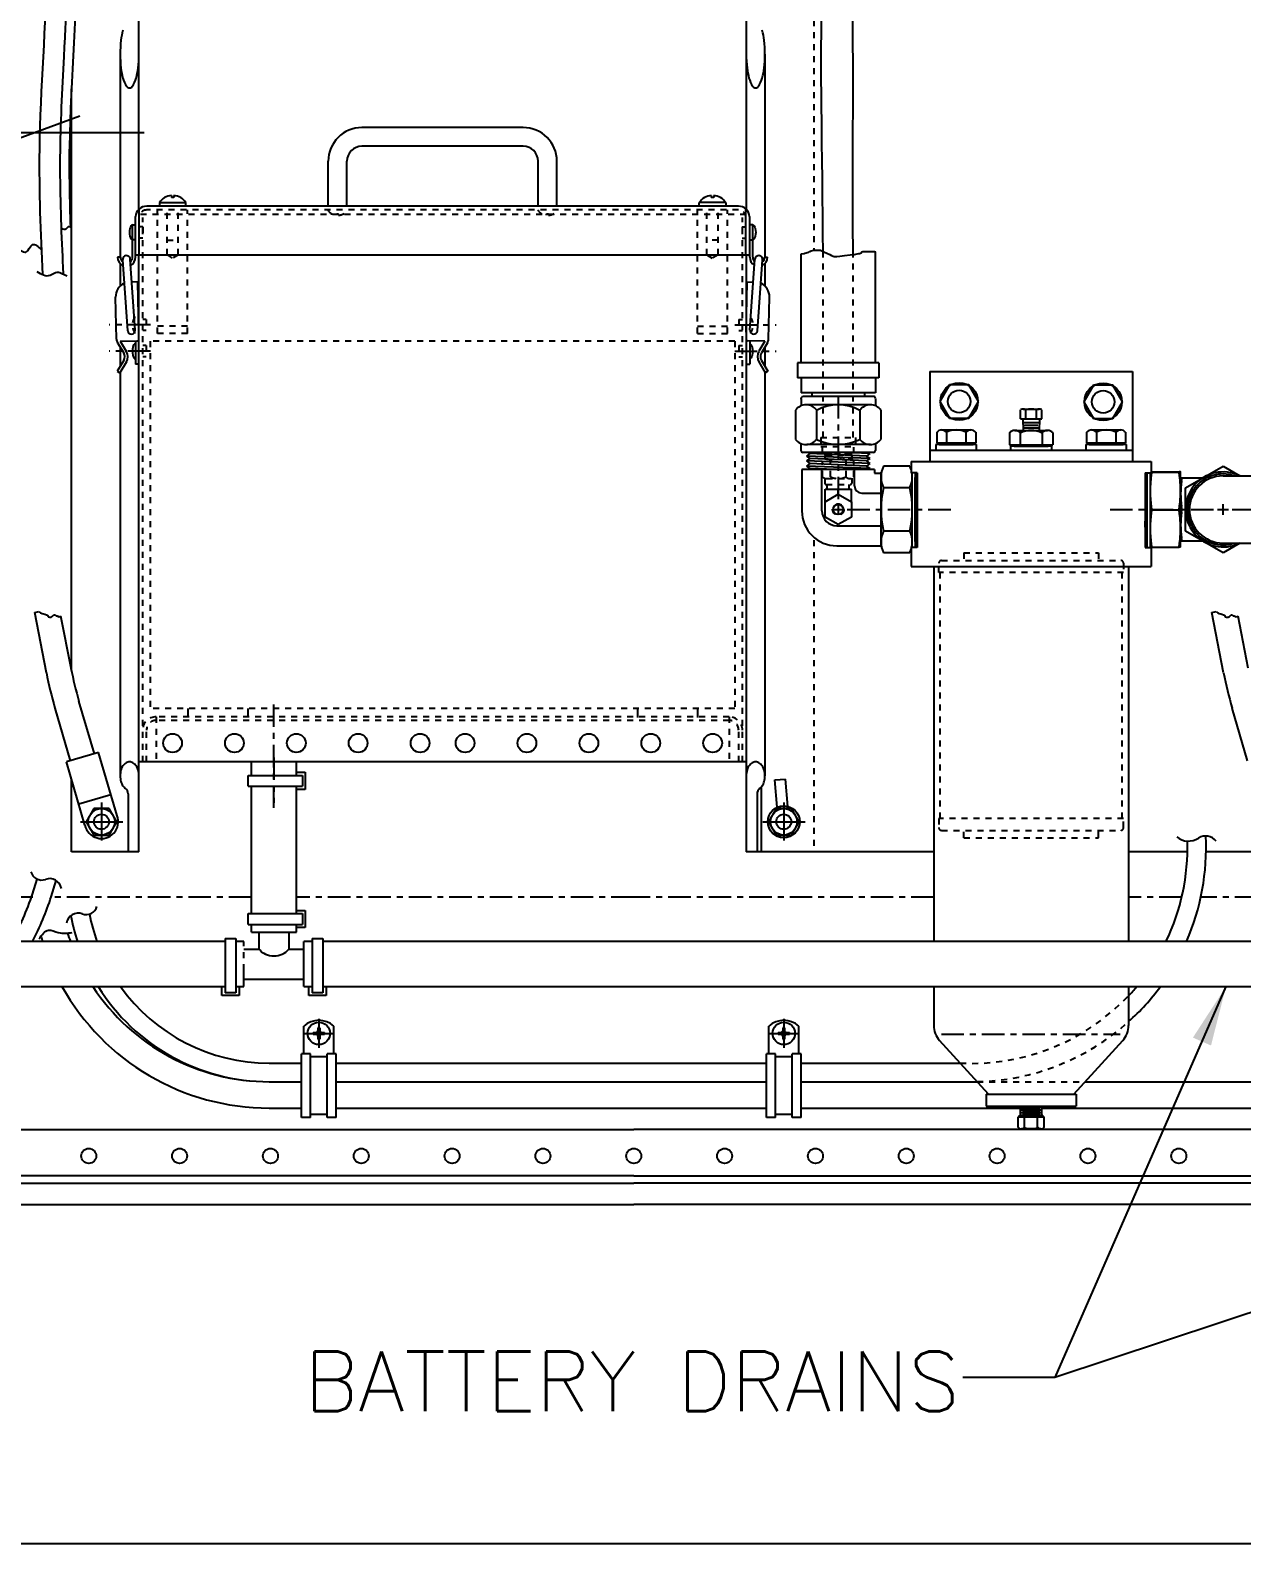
# Model space of a CAD drawing. Extents: x 0 to 113, y -4 to 37.
# Drawn here: x 72.87 to 93.07, y -4.44 to 20.8 of the extents above; entities that cross this region are included whole.
import ezdxf

# ---------------------------------------------------------------- set-up
doc = ezdxf.new("R2010")
doc.units = 0
doc.header["$LTSCALE"] = 0.3
doc.header["$MEASUREMENT"] = 0
doc.linetypes.add('CENTER', pattern=[2, 1.25, -0.25, 0.25, -0.25])
doc.linetypes.add('HIDDEN', pattern=[0.375, 0.25, -0.125])
doc.layers.get('0').update_dxf_attribs({"linetype": 'CONTINUOUS'})
for name, color, linetype in [('1', 1, 'CONTINUOUS'), ('2', 6, 'CONTINUOUS'), ('HW', 6, 'CONTINUOUS'), ('LINES', 2, 'CONTINUOUS'), ('NOTES', 2, 'CONTINUOUS')]:
    doc.layers.add(name, color=color, linetype=linetype)
doc.styles.add('ROMANS', font='ROMANS.shx')
doc.dimstyles.new('FRACTION', dxfattribs={"dimtxt": 0.125, "dimasz": 0.15, "dimexe": 0.12, "dimexo": 0.12, "dimgap": 0.05, "dimtad": 0, "dimtih": 1, "dimtoh": 1, "dimdec": 4, "dimzin": 4, "dimdsep": 46, "dimlunit": 5, "dimtxsty": 'ROMANS', "dimcen": 0.09, "dimclrd": 6, "dimclre": 6, "dimclrt": 256, "dimadec": 0, "dimazin": 0, "dimtfac": 0.72, "dimtdec": 4, "dimtofl": 0, "dimtmove": 0, "dimatfit": 3, "dimfxl": 1, "dimfrac": 2, "dimtolj": 1, "dimtzin": 4, "dimarcsym": 0})

msp = doc.modelspace()

# ---------------------------------------------------------------- linework, layer by layer
at = {"color": 41}
for p, q in [((87.021, 15.254), (87.021, 15.004)), ((87.021, 15.004), (85.661, 15.004)), ((85.722, 14.66), (85.722, 14.538)), ((86.926, 14.694), (85.756, 14.694)), ((86.96, 14.66), (86.96, 14.538)), ((85.628, 14.463), (85.628, 13.979)), ((86.87, 14.554), (85.798, 14.554)), ((85.98, 14.463), (85.98, 13.979)), ((86.7, 14.463), (86.7, 13.979)), ((87.054, 14.463), (87.054, 13.979)), ((85.72, 13.908), (85.72, 13.795)), ((86.882, 13.892), (85.816, 13.892)), ((86.962, 13.908), (86.962, 13.795)), ((86.927, 13.759), (85.754, 13.759)), ((74.058, 7.923), (74.058, 7.288)), ((85.433, 7.923), (85.433, 7.288)), ((73.709, 7.602), (74.415, 7.602)), ((73.931, 7.822), (73.803, 7.602)), ((73.803, 7.602), (73.931, 7.381)), ((74.185, 7.822), (73.931, 7.822)), ((74.313, 7.602), (74.185, 7.822)), ((74.185, 7.381), (74.313, 7.602)), ((85.084, 7.602), (85.79, 7.602)), ((85.306, 7.822), (85.178, 7.602)), ((85.178, 7.602), (85.306, 7.381)), ((85.56, 7.822), (85.306, 7.822)), ((85.688, 7.602), (85.56, 7.822)), ((85.56, 7.381), (85.688, 7.602)), ((73.931, 7.381), (74.185, 7.381)), ((85.306, 7.381), (85.56, 7.381)), ((77.683, 4.317), (77.683, 3.833)), ((85.433, 4.317), (85.433, 3.833)), ((77.433, 3.733), (77.433, 4.195)), ((77.445, 4.073), (77.92, 4.073)), ((77.589, 4.088), (77.638, 4.088)), ((77.589, 4.058), (77.638, 4.058)), ((77.668, 4.166), (77.668, 4.118)), ((77.698, 4.166), (77.698, 4.118)), ((77.728, 4.088), (77.777, 4.088)), ((77.728, 4.058), (77.777, 4.058)), ((77.933, 3.733), (77.933, 4.195)), ((85.183, 3.733), (85.183, 4.195)), ((85.195, 4.073), (85.67, 4.073)), ((85.339, 4.088), (85.388, 4.088)), ((85.339, 4.058), (85.388, 4.058)), ((85.418, 4.166), (85.418, 4.118)), ((85.448, 4.166), (85.448, 4.118)), ((85.478, 4.088), (85.527, 4.088)), ((85.478, 4.058), (85.527, 4.058)), ((85.683, 3.733), (85.683, 4.195)), ((77.668, 4.028), (77.668, 3.979)), ((77.698, 4.028), (77.698, 3.979)), ((85.418, 4.028), (85.418, 3.979)), ((85.448, 4.028), (85.448, 3.979)), ((77.543, 3.733), (77.393, 3.733)), ((77.393, 2.673), (77.393, 3.733)), ((77.543, 2.673), (77.543, 3.733)), ((77.823, 3.683), (77.543, 3.683)), ((77.823, 2.673), (77.823, 3.733)), ((77.973, 3.733), (77.823, 3.733)), ((77.973, 2.673), (77.973, 3.733)), ((85.143, 2.673), (85.143, 3.733)), ((85.293, 3.733), (85.143, 3.733)), ((85.293, 2.673), (85.293, 3.733)), ((85.573, 3.683), (85.293, 3.683)), ((85.723, 3.733), (85.573, 3.733)), ((85.573, 2.673), (85.573, 3.733)), ((85.723, 2.673), (85.723, 3.733)), ((77.543, 2.673), (77.393, 2.673)), ((77.823, 2.723), (77.543, 2.723)), ((77.973, 2.673), (77.823, 2.673)), ((85.293, 2.673), (85.143, 2.673)), ((85.573, 2.723), (85.293, 2.723)), ((85.723, 2.673), (85.573, 2.673))]:
    msp.add_line(p, q, dxfattribs=at)
at = {"color": 41, "linetype": 'CENTER'}
for p, q in [((86.341, 14.704), (86.341, 12.963)), ((86.493, 12.81), (88.242, 12.81)), ((90.874, 12.81), (92.605, 12.81)), ((92.91, 12.81), (93.327, 12.81))]:
    msp.add_line(p, q, dxfattribs=at)
at = {"color": 41}
for centre, radius in [((74.058, 7.602), 0.221), ((85.433, 7.602), 0.221), ((77.683, 4.073), 0.187), ((85.433, 4.073), 0.187)]:
    msp.add_circle(centre, radius, dxfattribs=at)
for centre, radius, start, end in [((85.755, 14.655), 0.0371, 94.7677, 185.3916), ((85.805, 14.338), 0.217, 35.2333, 144.7667), ((86.34, 13.802), 0.752, 61.4267, 118.5733), ((86.877, 14.338), 0.217, 35.2333, 144.7667), ((85.805, 14.116), 0.224, 217.7909, 322.2091), ((86.34, 14.682), 0.79, 242.9127, 297.0873), ((86.877, 14.116), 0.224, 217.7909, 322.2091), ((85.758, 13.797), 0.0384, 182.8771, 264.4585), ((86.924, 13.797), 0.0384, 275.5415, 357.1229), ((77.683, 3.916), 0.375, 48.1897, 131.8103), ((85.433, 3.916), 0.375, 48.1897, 131.8103), ((77.683, 4.073), 0.095, 170.9153, 189.0847), ((77.638, 4.118), 0.03, 270, 0), ((77.638, 4.028), 0.03, 0, 90), ((77.683, 4.073), 0.095, 80.9153, 99.0847), ((77.728, 4.118), 0.03, 180, 270), ((77.728, 4.028), 0.03, 90, 180), ((77.683, 4.073), 0.095, 350.9153, 9.0847), ((85.433, 4.073), 0.095, 170.9153, 189.0847), ((85.388, 4.118), 0.03, 270, 0), ((85.388, 4.028), 0.03, 0, 90), ((85.433, 4.073), 0.095, 80.9153, 99.0847), ((85.478, 4.118), 0.03, 180, 270), ((85.478, 4.028), 0.03, 90, 180), ((85.433, 4.073), 0.095, 350.9153, 9.0847), ((77.683, 4.073), 0.095, 260.9153, 279.0847), ((85.433, 4.073), 0.095, 260.9153, 279.0847)]:
    msp.add_arc(centre, radius, start, end, dxfattribs=at)
at = {"layer": '1', "color": 41}
for p, q in [((74.683, 17.814), (74.683, 23.462)), ((84.808, 23.462), (84.808, 17.814)), ((74.371, 20.402), (74.371, 17.017)), ((85.12, 20.402), (85.12, 17.017)), ((73.558, 10.124), (73.558, 19.822)), ((72.348, 18.881), (73.699, 19.372)), ((71.426, 19.097), (74.769, 19.097)), ((81.089, 19.18), (78.402, 19.18)), ((81.089, 18.867), (78.402, 18.867)), ((77.839, 17.867), (77.839, 18.617)), ((78.152, 17.867), (78.152, 18.617)), ((81.339, 17.867), (81.339, 18.617)), ((81.652, 17.867), (81.652, 18.617)), ((75.025, 17.927), (75.465, 17.927)), ((75.025, 17.927), (75.025, 17.867)), ((75.025, 17.927), (75.025, 17.867)), ((75.025, 17.927), (75.465, 17.927)), ((75.465, 17.867), (75.465, 17.927)), ((75.465, 17.867), (75.465, 17.927)), ((84.025, 17.867), (84.025, 17.927)), ((84.465, 17.927), (84.025, 17.927)), ((84.465, 17.927), (84.025, 17.927)), ((84.025, 17.867), (84.025, 17.927)), ((84.465, 17.927), (84.465, 17.867)), ((84.465, 17.927), (84.465, 17.867)), ((74.626, 17.017), (74.626, 17.693)), ((74.688, 17.055), (74.688, 17.82)), ((84.677, 17.867), (74.813, 17.867)), ((84.802, 17.055), (84.802, 17.82)), ((84.865, 17.017), (84.865, 17.693)), ((74.576, 17.555), (74.626, 17.555)), ((74.576, 17.017), (74.576, 17.555)), ((84.915, 17.555), (84.865, 17.555)), ((84.915, 17.017), (84.915, 17.555)), ((74.626, 17.306), (74.576, 17.306)), ((84.865, 17.306), (84.915, 17.306)), ((74.376, 17.017), (74.326, 17.017)), ((74.371, 16.91), (74.371, 16.535)), ((74.496, 15.791), (74.414, 16.975)), ((74.62, 15.799), (74.538, 16.984)), ((74.626, 17.055), (84.865, 17.055)), ((74.683, 7.102), (74.683, 17.055)), ((84.808, 17.055), (84.808, 7.102)), ((84.87, 15.799), (84.952, 16.984)), ((84.995, 15.791), (85.077, 16.975)), ((85.115, 17.017), (85.165, 17.017)), ((85.12, 16.91), (85.12, 16.535)), ((74.665, 16.6), (74.565, 16.605)), ((74.683, 15.769), (74.665, 16.6)), ((84.808, 15.769), (84.826, 16.6)), ((84.826, 16.6), (84.926, 16.605)), ((74.31, 15.648), (74.295, 16.35)), ((85.18, 15.648), (85.196, 16.35)), ((74.328, 15.589), (74.431, 15.42)), ((74.371, 15.615), (74.656, 15.621)), ((74.371, 15.615), (74.473, 15.447)), ((74.371, 15.518), (74.371, 15.196)), ((74.625, 15.62), (74.625, 15.23)), ((85.12, 15.615), (84.835, 15.621)), ((84.865, 15.62), (84.865, 15.23)), ((85.12, 15.615), (85.017, 15.447)), ((85.163, 15.589), (85.06, 15.42)), ((85.12, 15.615), (85.12, 15.614)), ((85.12, 15.518), (85.12, 15.196)), ((74.431, 15.296), (74.322, 15.115)), ((74.474, 15.27), (74.365, 15.089)), ((74.683, 15.23), (74.625, 15.23)), ((84.808, 15.23), (84.865, 15.23)), ((85.017, 15.27), (85.126, 15.089)), ((85.06, 15.296), (85.169, 15.115)), ((74.322, 15.115), (74.365, 15.089)), ((74.371, 15.099), (74.371, 8.368)), ((85.12, 15.099), (85.12, 8.368)), ((85.169, 15.115), (85.126, 15.089)), ((87.87, 15.11), (91.245, 15.11)), ((87.87, 15.11), (87.87, 13.61)), ((91.245, 15.11), (91.245, 13.61)), ((89.428, 14.26), (89.688, 14.26)), ((89.428, 14.172), (89.688, 14.172)), ((89.448, 14.216), (89.668, 14.216)), ((85.868, 13.743), (85.813, 13.701)), ((86.868, 13.659), (85.813, 13.701)), ((85.813, 13.701), (85.868, 13.659)), ((85.868, 13.659), (85.813, 13.618)), ((85.846, 13.759), (85.868, 13.743)), ((86.813, 13.701), (85.868, 13.743)), ((86.813, 13.618), (85.868, 13.659)), ((86.868, 13.743), (86.449, 13.759)), ((86.868, 13.743), (86.813, 13.701)), ((86.813, 13.701), (86.868, 13.659)), ((86.868, 13.659), (86.813, 13.618)), ((86.846, 13.759), (86.868, 13.743)), ((87.87, 13.8), (91.245, 13.8)), ((85.735, 13.474), (85.735, 12.787)), ((86.947, 13.474), (85.735, 13.474)), ((86.868, 13.576), (85.813, 13.618)), ((85.813, 13.618), (85.868, 13.576)), ((85.868, 13.576), (85.813, 13.534)), ((86.868, 13.493), (85.813, 13.534)), ((85.813, 13.534), (85.868, 13.493)), ((85.868, 13.493), (85.844, 13.474)), ((86.813, 13.534), (85.868, 13.576)), ((86.284, 13.474), (85.868, 13.493)), ((86.069, 12.787), (86.069, 13.474)), ((86.613, 13.203), (86.613, 13.474)), ((86.813, 13.618), (86.868, 13.576)), ((86.868, 13.576), (86.813, 13.534)), ((86.813, 13.534), (86.868, 13.493)), ((86.868, 13.493), (86.844, 13.474)), ((86.947, 13.474), (86.947, 13.417)), ((86.947, 13.417), (87.056, 13.417)), ((87.056, 12.19), (87.056, 13.43)), ((87.536, 13.532), (87.096, 13.532)), ((87.558, 13.61), (91.558, 13.61)), ((87.558, 13.61), (87.558, 13.423)), ((87.658, 13.423), (87.558, 13.423)), ((87.576, 12.173), (87.576, 13.423)), ((87.626, 13.423), (87.626, 12.173)), ((87.644, 13.362), (87.626, 13.386)), ((87.658, 13.38), (87.644, 13.362)), ((87.658, 13.423), (87.658, 12.173)), ((87.87, 13.61), (91.245, 13.61)), ((91.458, 13.423), (91.558, 13.423)), ((91.458, 13.423), (91.458, 12.173)), ((91.458, 13.38), (91.472, 13.362)), ((91.472, 13.362), (91.49, 13.386)), ((91.49, 12.173), (91.49, 13.423)), ((91.54, 13.423), (91.54, 12.173)), ((91.558, 13.61), (91.558, 13.423)), ((91.567, 13.439), (91.558, 13.438)), ((91.567, 13.432), (91.558, 13.432)), ((91.567, 13.439), (92.023, 13.439)), ((91.567, 13.432), (92.023, 13.432)), ((92.05, 13.432), (92.049, 13.435)), ((92.05, 12.189), (92.05, 13.432)), ((86.122, 12.937), (86.122, 13.15)), ((86.122, 13.15), (86.341, 13.15)), ((86.159, 13.15), (86.159, 13.225)), ((86.341, 13.15), (86.56, 13.15)), ((86.341, 13.063), (86.341, 13.15)), ((86.523, 13.15), (86.523, 13.225)), ((86.56, 12.937), (86.56, 13.15)), ((87.536, 13.171), (87.096, 13.171)), ((87.576, 12.269), (87.576, 13.352)), ((87.626, 12.946), (87.644, 13.362)), ((87.626, 12.278), (87.626, 13.343)), ((91.49, 12.946), (91.472, 13.362)), ((92.41, 13.332), (92.065, 13.332)), ((86.122, 12.937), (86.341, 13.063)), ((86.122, 12.684), (86.122, 12.937)), ((86.341, 13.063), (86.56, 12.937)), ((86.56, 12.937), (86.56, 12.684)), ((86.733, 13.083), (87.056, 13.083)), ((92.757, 12.72), (92.757, 12.9)), ((86.341, 12.558), (86.122, 12.684)), ((86.56, 12.684), (86.341, 12.558)), ((91.567, 12.803), (92.023, 12.803)), ((92.667, 12.81), (92.847, 12.81)), ((86.318, 12.538), (87.056, 12.538)), ((87.536, 12.45), (87.096, 12.45)), ((87.644, 12.204), (87.658, 12.616)), ((91.472, 12.204), (91.458, 12.616)), ((86.318, 12.204), (87.056, 12.204)), ((87.558, 12.173), (87.558, 11.86)), ((87.658, 12.173), (87.558, 12.173)), ((87.644, 12.204), (87.626, 12.228)), ((87.658, 12.223), (87.644, 12.204)), ((91.458, 12.223), (91.472, 12.204)), ((91.458, 12.173), (91.558, 12.173)), ((91.472, 12.204), (91.49, 12.228)), ((91.54, 12.189), (91.541, 12.185)), ((91.558, 12.173), (91.558, 11.86)), ((91.567, 12.182), (92.023, 12.182)), ((92.05, 12.189), (92.049, 12.185)), ((92.065, 12.289), (92.41, 12.289)), ((87.536, 12.089), (87.096, 12.089)), ((87.558, 11.86), (91.558, 11.86)), ((87.933, 11.86), (87.933, 5.604)), ((91.183, 11.86), (91.183, 5.604)), ((75.496, 9.492), (75.496, 9.343)), ((76.496, 9.492), (76.496, 9.343)), ((82.995, 9.492), (82.995, 9.343)), ((83.995, 9.492), (83.995, 9.343)), ((84.808, 8.602), (74.683, 8.602)), ((73.558, 7.102), (73.558, 8.314)), ((85.058, 8.181), (85.058, 7.102)), ((85.283, 8.299), (85.463, 8.314)), ((85.322, 7.843), (85.283, 8.299)), ((85.501, 7.858), (85.463, 8.314)), ((74.503, 8.065), (74.503, 7.102)), ((84.988, 8.065), (84.988, 7.102)), ((74.683, 7.102), (73.558, 7.102)), ((87.933, 7.102), (84.808, 7.102)), ((92.163, 7.102), (91.183, 7.102)), ((93.596, 7.102), (92.473, 7.102)), ((77.307, 6.124), (77.455, 6.124)), ((87.933, 4.853), (87.933, 4.206)), ((91.183, 4.853), (91.183, 4.206)), ((87.933, 4.211), (87.933, 4.206)), ((91.183, 4.211), (91.183, 4.206)), ((59.718, 2.469), (82.933, 2.469)), ((99.683, 2.469), (82.933, 2.469)), ((82.933, 1.696), (59.718, 1.696)), ((59.718, 1.573), (82.933, 1.573)), ((82.933, 1.696), (106.148, 1.696)), ((106.148, 1.573), (82.933, 1.573)), ((59.718, 1.219), (82.933, 1.219)), ((106.148, 1.219), (82.933, 1.219))]:
    msp.add_line(p, q, dxfattribs=at)
at = {"layer": '1', "color": 41, "linetype": 'HIDDEN'}
for p, q in [((85.933, 21.968), (85.933, 17.131)), ((84.808, 17.727), (74.683, 17.727)), ((84.808, 17.727), (74.688, 17.727)), ((74.746, 8.602), (74.746, 17.676)), ((84.677, 17.804), (74.813, 17.804)), ((74.995, 15.742), (74.995, 17.804)), ((75.152, 17.055), (75.152, 17.804)), ((75.339, 17.055), (75.339, 17.804)), ((75.495, 15.742), (75.495, 17.804)), ((77.98, 17.715), (77.98, 17.74)), ((78.01, 17.715), (78.01, 17.74)), ((81.48, 17.715), (81.48, 17.74)), ((81.51, 17.715), (81.51, 17.74)), ((83.995, 15.742), (83.995, 17.804)), ((84.152, 17.055), (84.152, 17.804)), ((84.339, 17.055), (84.339, 17.804)), ((84.495, 15.742), (84.495, 17.804)), ((84.745, 8.602), (84.745, 17.676)), ((74.748, 17.524), (74.688, 17.524)), ((74.748, 17.524), (74.748, 17.336)), ((84.742, 17.524), (84.742, 17.336)), ((84.742, 17.524), (84.802, 17.524)), ((74.748, 17.336), (74.688, 17.336)), ((84.742, 17.336), (84.802, 17.336)), ((75.152, 17.055), (75.245, 16.998)), ((75.339, 17.055), (75.245, 16.998)), ((84.152, 17.055), (84.245, 16.998)), ((84.339, 17.055), (84.245, 16.998)), ((86.091, 14.01), (86.091, 17.108)), ((86.591, 14.01), (86.591, 17.059)), ((74.806, 15.98), (74.746, 15.98)), ((74.806, 15.98), (74.806, 15.792)), ((84.685, 15.98), (84.745, 15.98)), ((84.685, 15.98), (84.685, 15.792)), ((74.806, 15.792), (74.746, 15.792)), ((75.495, 15.867), (74.995, 15.867)), ((75.495, 15.742), (74.995, 15.742)), ((83.995, 15.867), (84.495, 15.867)), ((83.995, 15.742), (84.495, 15.742)), ((84.685, 15.792), (84.745, 15.792)), ((74.806, 15.542), (74.746, 15.542)), ((74.806, 15.542), (74.806, 15.354)), ((84.62, 15.617), (74.87, 15.617)), ((74.87, 15.617), (74.87, 9.492)), ((84.62, 15.617), (84.62, 9.492)), ((84.685, 15.542), (84.745, 15.542)), ((84.685, 15.542), (84.685, 15.354)), ((74.806, 15.354), (74.746, 15.354)), ((84.685, 15.354), (84.745, 15.354)), ((86.053, 14.01), (86.053, 13.861)), ((86.053, 14.01), (86.629, 14.01)), ((86.629, 14.01), (86.629, 13.861)), ((86.053, 13.861), (86.629, 13.861)), ((86.081, 13.749), (86.081, 13.861)), ((86.081, 13.749), (86.601, 13.749)), ((86.116, 13.697), (86.116, 13.646)), ((86.14, 13.721), (86.542, 13.721)), ((86.146, 13.651), (86.537, 13.651)), ((86.221, 13.721), (86.221, 13.749)), ((86.461, 13.721), (86.461, 13.749)), ((86.566, 13.697), (86.566, 13.646)), ((86.601, 13.749), (86.601, 13.861)), ((86.081, 13.354), (86.081, 13.623)), ((86.211, 13.353), (86.211, 13.624)), ((86.471, 13.353), (86.471, 13.624)), ((86.6, 13.354), (86.6, 13.623)), ((86.116, 13.331), (86.116, 13.249)), ((86.14, 13.225), (86.542, 13.225)), ((86.147, 13.325), (86.537, 13.325)), ((86.566, 13.331), (86.566, 13.249)), ((85.933, 12.298), (85.933, 7.102)), ((88.018, 11.759), (88.018, 11.914)), ((88.063, 11.959), (91.053, 11.959)), ((88.433, 12.084), (90.683, 12.084)), ((88.433, 12.084), (88.433, 11.959)), ((90.683, 12.084), (90.683, 11.959)), ((91.098, 11.914), (91.098, 11.759)), ((91.098, 11.759), (88.018, 11.759)), ((88.043, 7.659), (88.043, 11.759)), ((91.073, 7.659), (91.073, 11.759)), ((84.62, 9.492), (74.87, 9.492)), ((84.522, 9.352), (74.969, 9.352)), ((74.969, 9.352), (74.969, 8.602)), ((84.522, 9.352), (84.522, 8.602)), ((74.809, 8.602), (74.809, 9.132)), ((84.522, 9.292), (74.969, 9.292)), ((84.682, 8.602), (84.682, 9.132)), ((91.098, 7.659), (88.018, 7.659)), ((88.018, 7.659), (88.018, 7.504)), ((91.098, 7.504), (91.098, 7.659)), ((88.063, 7.459), (91.053, 7.459)), ((88.433, 7.334), (88.433, 7.459)), ((88.433, 7.334), (90.683, 7.334)), ((90.683, 7.334), (90.683, 7.459))]:
    msp.add_line(p, q, dxfattribs=at)
at = {"layer": '1', "color": 41, "linetype": 'HIDDEN', "ltscale": 0.5}
for p, q in [((75.152, 17.302), (75.339, 17.302)), ((84.339, 17.302), (84.152, 17.302))]:
    msp.add_line(p, q, dxfattribs=at)
at = {"layer": '1', "color": 41, "linetype": 'CENTER'}
for p, q in [((74.875, 15.886), (74.185, 15.886)), ((84.616, 15.886), (85.306, 15.886)), ((74.875, 15.448), (74.185, 15.448)), ((84.616, 15.448), (85.306, 15.448)), ((76.933, 7.834), (76.933, 9.582)), ((76.933, 8.676), (76.933, 7.919)), ((72.912, 6.344), (64.264, 6.344)), ((76.558, 6.344), (73.245, 6.344)), ((82.933, 6.344), (77.308, 6.344)), ((87.933, 6.344), (82.933, 6.344)), ((92.068, 6.344), (91.183, 6.344)), ((94.005, 6.344), (92.386, 6.344)), ((88.063, 4.06), (91.043, 4.06))]:
    msp.add_line(p, q, dxfattribs=at)
at = {"layer": '1', "color": 1, "linetype": 'Continuous'}
for p, q in [((76.558, 8.373), (76.558, 8.602)), ((77.308, 8.373), (77.308, 8.602)), ((76.558, 6.07), (76.558, 8.193)), ((77.308, 6.07), (77.308, 8.193)), ((76.558, 5.763), (76.558, 5.89)), ((77.308, 5.763), (77.308, 5.89)), ((76.119, 5.604), (65.558, 5.604)), ((76.433, 5.604), (76.299, 5.604)), ((77.569, 5.604), (77.433, 5.604)), ((77.433, 4.853), (77.433, 5.604)), ((91.183, 5.604), (77.749, 5.604)), ((95.744, 5.604), (91.183, 5.604))]:
    msp.add_line(p, q, dxfattribs=at)
at = {"layer": '1', "color": 1}
for p, q in [((76.505, 8.373), (77.409, 8.373)), ((76.505, 8.193), (76.505, 8.373)), ((77.307, 8.427), (77.455, 8.427)), ((77.409, 8.373), (77.409, 8.193)), ((77.455, 8.427), (77.455, 8.141)), ((76.505, 8.193), (77.409, 8.193)), ((77.455, 8.141), (77.308, 8.141)), ((76.505, 5.89), (76.505, 6.07)), ((76.505, 6.07), (77.409, 6.07)), ((77.409, 6.07), (77.409, 5.89)), ((77.455, 6.124), (77.455, 5.838)), ((76.505, 5.89), (77.409, 5.89)), ((77.455, 5.838), (77.308, 5.838)), ((76.119, 5.655), (76.119, 4.751)), ((76.119, 5.655), (76.299, 5.655)), ((76.299, 5.655), (76.299, 4.751)), ((76.558, 5.763), (77.308, 5.763)), ((76.683, 5.763), (76.683, 5.478)), ((77.183, 5.763), (77.183, 5.478)), ((77.569, 5.655), (77.749, 5.655)), ((77.569, 5.655), (77.569, 4.751)), ((77.749, 5.655), (77.749, 4.751)), ((76.433, 5.478), (76.683, 5.478)), ((77.183, 5.478), (77.433, 5.478)), ((65.578, 4.853), (76.119, 4.853)), ((76.067, 4.705), (76.067, 4.852)), ((76.299, 4.853), (76.433, 4.853)), ((76.353, 4.853), (76.353, 4.705)), ((76.433, 4.978), (77.433, 4.978)), ((77.433, 4.853), (77.569, 4.853)), ((77.517, 4.705), (77.517, 4.852)), ((77.749, 4.853), (95.744, 4.853)), ((77.803, 4.853), (77.803, 4.705)), ((76.353, 4.705), (76.067, 4.705)), ((76.299, 4.751), (76.119, 4.751)), ((77.803, 4.705), (77.517, 4.705)), ((77.749, 4.751), (77.569, 4.751))]:
    msp.add_line(p, q, dxfattribs=at)
at = {"layer": '1', "color": 1, "linetype": 'CENTER'}
msp.add_line((76.433, 4.853), (76.433, 5.604), dxfattribs=at)
at = {"layer": '1', "color": 41, "linetype": 'Continuous'}
for p, q in [((88.849, 3.06), (88.031, 3.953)), ((90.267, 3.06), (91.084, 3.953)), ((88.808, 3.06), (90.308, 3.06)), ((88.808, 3.06), (88.808, 2.86)), ((90.308, 3.06), (90.308, 2.86)), ((88.808, 2.86), (90.308, 2.86)), ((89.382, 2.709), (89.382, 2.86)), ((89.382, 2.841), (89.734, 2.841)), ((89.382, 2.797), (89.734, 2.797)), ((89.411, 2.82), (89.701, 2.82)), ((89.411, 2.776), (89.701, 2.776)), ((89.734, 2.709), (89.734, 2.86)), ((89.341, 2.506), (89.341, 2.68)), ((89.341, 2.68), (89.775, 2.68)), ((89.364, 2.68), (89.364, 2.709)), ((89.364, 2.709), (89.752, 2.709)), ((89.382, 2.753), (89.734, 2.753)), ((89.411, 2.732), (89.701, 2.732)), ((89.449, 2.506), (89.449, 2.68)), ((89.666, 2.506), (89.666, 2.68)), ((89.752, 2.68), (89.752, 2.709)), ((89.775, 2.506), (89.775, 2.68)), ((89.72, 2.48), (89.395, 2.48))]:
    msp.add_line(p, q, dxfattribs=at)
at = {"layer": '1', "color": 41, "linetype": 'HIDDEN'}
msp.add_circle((86.341, 12.81), 0.094, dxfattribs=at)
at = {"layer": '1', "color": 41}
for centre, radius in [((86.341, 12.81), 0.086), ((75.243, 8.914), 0.156), ((76.275, 8.914), 0.156), ((77.307, 8.914), 0.156), ((78.338, 8.914), 0.156), ((79.37, 8.914), 0.156), ((80.12, 8.914), 0.156), ((81.152, 8.914), 0.156), ((82.184, 8.914), 0.156), ((83.216, 8.914), 0.156), ((84.248, 8.914), 0.156), ((85.433, 7.602), 0.266), ((74.058, 7.602), 0.125), ((85.433, 7.602), 0.125), ((73.847, 2.029), 0.125), ((75.361, 2.029), 0.125), ((76.876, 2.029), 0.125), ((78.39, 2.029), 0.125), ((79.904, 2.029), 0.125), ((81.419, 2.029), 0.125), ((82.933, 2.029), 0.125), ((84.447, 2.029), 0.125), ((85.962, 2.029), 0.125), ((87.476, 2.029), 0.125), ((88.99, 2.029), 0.125), ((90.505, 2.029), 0.125), ((92.019, 2.029), 0.125)]:
    msp.add_circle(centre, radius, dxfattribs=at)
for centre, radius, start, end in [((75.468, 20.509), 1.091, 164.5257, 173.4584), ((84.022, 20.509), 1.091, 6.5416, 15.4743), ((76.404, 20.402), 2.033, 173.4584, 180), ((83.087, 20.402), 2.033, 0, 6.5416), ((76.404, 20.402), 2.033, 180, 186.5416), ((72.65, 20.402), 2.033, 353.4584, 0), ((86.841, 20.402), 2.033, 180, 186.5416), ((83.087, 20.402), 2.033, 353.4584, 0), ((75.468, 20.295), 1.091, 186.5416, 195.4743), ((74.885, 20.133), 0.486, 195.4743, 213.7569), ((74.168, 20.133), 0.486, 326.2431, 344.5257), ((73.585, 20.295), 1.091, 344.5257, 353.4584), ((85.905, 20.295), 1.091, 186.5416, 195.4743), ((85.322, 20.133), 0.486, 195.4743, 213.7569), ((84.605, 20.133), 0.486, 326.2431, 344.5257), ((84.022, 20.295), 1.091, 344.5257, 353.4584), ((74.527, 19.894), 0.0553, 213.7569, 270), ((74.527, 19.894), 0.0553, 270, 326.2431), ((84.964, 19.894), 0.0553, 213.7569, 270), ((84.964, 19.894), 0.0553, 270, 326.2431), ((78.402, 18.617), 0.562, 90, 180), ((81.089, 18.617), 0.562, 0, 90), ((78.402, 18.617), 0.25, 90, 180), ((81.089, 18.617), 0.25, 0, 90), ((74.813, 17.679), 0.188, 90, 175.8203), ((84.677, 17.679), 0.188, 4.1797, 90), ((74.476, 17.017), 0.15, 180, 248.2409), ((74.476, 17.017), 0.1, 180, 233.3494), ((74.476, 16.98), 0.0625, 3.9575, 183.9575), ((74.476, 17.017), 0.1, 310.7643, 0), ((74.476, 17.017), 0.15, 297.499, 0), ((85.015, 17.017), 0.15, 180, 242.501), ((85.015, 17.017), 0.1, 180, 229.2357), ((85.015, 16.98), 0.0625, 356.0425, 176.0425), ((85.015, 17.017), 0.15, 291.7591, 0), ((85.015, 17.017), 0.1, 306.6506, 0), ((74.545, 16.356), 0.25, 114.6619, 181.2461), ((84.946, 16.356), 0.25, 358.7539, 65.3381), ((74.43, 15.651), 0.12, 181.2461, 211.4079), ((74.558, 15.795), 0.0625, 183.9575, 3.9575), ((84.933, 15.795), 0.0625, 176.0425, 356.0425), ((85.06, 15.651), 0.12, 328.5921, 358.7539), ((74.328, 15.358), 0.12, 328.9559, 31.4079), ((74.328, 15.358), 0.17, 328.9559, 31.4079), ((74.655, 15.651), 0.03, 271.2461, 336.1317), ((84.835, 15.651), 0.03, 203.8683, 268.7539), ((85.163, 15.358), 0.17, 148.5921, 211.0441), ((85.163, 15.358), 0.12, 148.5921, 211.0441), ((87.482, 13.352), 0.427, 154.9991, 205.0009), ((87.149, 13.352), 0.427, 16.5399, 25.0009), ((87.149, 13.352), 0.427, 334.9991, 9.6055), ((86.733, 13.203), 0.12, 180, 270), ((88.703, 12.81), 1.648, 167.349, 192.651), ((85.928, 12.81), 1.648, 347.349, 12.651), ((86.318, 12.787), 0.583, 180, 270), ((86.318, 12.787), 0.249, 180, 270), ((87.482, 12.269), 0.427, 154.9991, 205.0009), ((87.149, 12.269), 0.427, 346.9721, 25.0009), ((87.149, 12.269), 0.427, 334.9991, 343.4601), ((74.565, 8.434), 0.178, 121.8535, 146.3099), ((74.527, 8.495), 0.106, 90, 121.8535), ((74.527, 8.495), 0.106, 58.1465, 90), ((74.489, 8.434), 0.178, 33.6901, 58.1465), ((85.002, 8.434), 0.178, 121.8535, 146.3099), ((84.964, 8.495), 0.106, 90, 121.8535), ((84.964, 8.495), 0.106, 58.1465, 90), ((84.926, 8.434), 0.178, 33.6901, 58.1465), ((74.721, 8.368), 0.35, 164.5629, 180), ((74.721, 8.368), 0.35, 180, 195.4371), ((74.625, 8.394), 0.251, 146.3099, 164.5629), ((74.429, 8.394), 0.251, 15.4371, 33.6901), ((74.333, 8.368), 0.35, 360, 15.4371), ((85.158, 8.368), 0.35, 164.5629, 180), ((85.062, 8.394), 0.251, 146.3099, 164.5629), ((84.866, 8.394), 0.251, 15.4371, 33.6901), ((84.77, 8.368), 0.35, 360, 15.4371), ((84.77, 8.368), 0.35, 344.5629, 0), ((74.625, 8.341), 0.251, 195.4371, 213.6901), ((74.565, 8.301), 0.178, 213.6901, 232.3912), ((74.383, 8.065), 0.12, 0, 52.3912), ((85.108, 8.065), 0.12, 127.6088, 180), ((84.926, 8.301), 0.178, 307.6088, 326.3099), ((84.866, 8.341), 0.251, 326.3099, 344.5629), ((88.308, 4.206), 0.375, 180, 222.4897), ((90.808, 4.206), 0.375, 317.5103, 0)]:
    msp.add_arc(centre, radius, start, end, dxfattribs=at)
at = {"layer": '1', "color": 41, "linetype": 'HIDDEN'}
for centre, radius, start, end in [((74.813, 17.679), 0.125, 90, 180), ((77.995, 17.91), 0.196, 212.7791, 265.6164), ((77.995, 17.935), 0.196, 265.6164, 274.3836), ((77.995, 17.91), 0.196, 274.3836, 327.2209), ((81.495, 17.91), 0.196, 212.7791, 265.6164), ((81.495, 17.935), 0.196, 265.6164, 274.3836), ((81.495, 17.91), 0.196, 274.3836, 327.2209), ((84.677, 17.679), 0.125, 0, 90), ((86.147, 13.561), 0.0897, 44.0918, 136.8358), ((86.14, 13.697), 0.024, 90, 180), ((86.341, 13.328), 0.323, 66.3309, 113.6691), ((86.535, 13.561), 0.0897, 43.1642, 135.9082), ((86.542, 13.697), 0.024, 360, 90), ((86.147, 13.415), 0.0897, 223.1642, 315.9082), ((86.14, 13.249), 0.024, 180, 270), ((86.341, 13.649), 0.323, 246.3309, 293.6691), ((86.535, 13.415), 0.0897, 224.0918, 316.8358), ((86.542, 13.249), 0.024, 270, 0), ((88.063, 11.914), 0.045, 90, 180), ((91.053, 11.914), 0.045, 0, 90), ((74.969, 9.128), 0.223, 90, 180), ((84.522, 9.128), 0.223, 0, 90), ((74.969, 9.132), 0.16, 90, 180), ((84.522, 9.132), 0.16, 0, 90), ((88.063, 7.504), 0.045, 180, 270), ((91.053, 7.504), 0.045, 270, 0)]:
    msp.add_arc(centre, radius, start, end, dxfattribs=at)
at = {"layer": '1', "color": 1}
msp.add_arc((76.933, 5.695), 0.331, 220.8962, 319.1038, dxfattribs=at)
at = {"layer": '1', "color": 41, "linetype": 'Continuous'}
for centre, radius, start, end in [((89.395, 2.55), 0.0696, 218.7449, 321.2551), ((89.558, 2.72), 0.24, 243.0585, 296.9415), ((89.721, 2.55), 0.0696, 218.7449, 321.2551)]:
    msp.add_arc(centre, radius, start, end, dxfattribs=at)
at = {"layer": '1', "color": 41}
for centre in [(74.576, 17.43), (74.625, 15.448)]:
    msp.add_ellipse(centre, major_axis=(0, 0.125), ratio=0.40665, start_param=0, end_param=3.141593, dxfattribs=at)
at = {"layer": '1', "color": 41, "extrusion": (0, 0, -1)}
for centre in [(84.915, 17.43), (84.865, 15.448)]:
    msp.add_ellipse(centre, major_axis=(0, 0.125), ratio=0.40665, start_param=0, end_param=3.141593, dxfattribs=at)
at = {"layer": '1', "color": 41, "linetype": 'HIDDEN'}
msp.add_ellipse((74.625, 15.886), major_axis=(0, 0.125), ratio=0.40665, start_param=0, end_param=3.141593, dxfattribs=at)
at = {"layer": '1', "color": 41, "linetype": 'HIDDEN', "extrusion": (0, 0, -1)}
msp.add_ellipse((84.865, 15.886), major_axis=(0, 0.125), ratio=0.40665, start_param=0, end_param=3.141593, dxfattribs=at)
at = {"layer": '1', "color": 41}
for points, knots in [([(86.091, 17.108), (86.079, 17.632), (86.084, 18.184), (86.063, 19.155), (86.068, 19.568), (86.051, 20.245), (86.07, 21.144), (86.046, 21.674), (86.041, 21.944), (86.033, 22.576), (86.033, 22.943), (86.095, 23.714), (86.164, 24.12), (86.298, 24.778), (86.379, 25.034), (86.554, 25.444), (86.636, 25.607), (86.724, 25.763)], [0, 0, 0, 0, 1.658188, 1.658188, 2.916423, 2.916423, 3.753587, 3.753587, 4.590752, 4.590752, 5.659604, 5.659604, 6.728456, 6.728456, 7.409852, 7.409852, 7.900119, 7.900119, 7.900119, 7.900119]), ([(86.591, 17.059), (86.581, 17.621), (86.582, 18.856), (86.598, 20.455), (86.551, 22.583), (86.624, 23.715), (86.796, 24.726), (87.076, 25.341), (87.263, 25.656), (87.33, 25.763)], [0, 0, 0, 0, 1.653301, 3.707643, 4.782781, 6.181871, 7.100435, 7.817916, 8.197549, 8.197549, 8.197549, 8.197549]), ([(92.065, 13.285), (92.065, 13.287), (92.066, 13.289), (92.067, 13.303), (92.068, 13.313), (92.068, 13.326), (92.067, 13.33), (92.066, 13.332), (92.065, 13.332), (92.065, 13.332)], [-1.1738937, -1.1738937, -1.1738937, -1.1738937, -1.1553095, -1.1553095, -1.0531001, -1.0531001, -0.9508906, -0.9508906, -0.9323064, -0.9323064, -0.9323064, -0.9323064]), ([(92.065, 12.763), (92.065, 12.766), (92.066, 12.768), (92.067, 12.783), (92.068, 12.797), (92.068, 12.824), (92.067, 12.838), (92.066, 12.853), (92.065, 12.855), (92.065, 12.857)], [0.2921526, 0.2921526, 0.2921526, 0.2921526, 0.3107368, 0.3107368, 0.4129462, 0.4129462, 0.5151557, 0.5151557, 0.5337399, 0.5337399, 0.5337399, 0.5337399]), ([(92.065, 12.289), (92.065, 12.289), (92.066, 12.289), (92.067, 12.29), (92.068, 12.295), (92.068, 12.308), (92.067, 12.318), (92.066, 12.332), (92.065, 12.334), (92.065, 12.336)], [-0.5337399, -0.5337399, -0.5337399, -0.5337399, -0.5151557, -0.5151557, -0.4129462, -0.4129462, -0.3107368, -0.3107368, -0.2921526, -0.2921526, -0.2921526, -0.2921526])]:
    msp.add_open_spline(points, degree=3, knots=knots, dxfattribs=at)
for points, weights in [([(91.567, 13.432), (91.519, 13.117), (91.567, 12.803)], [2.04734203824, 2.3640669538, 2.04734203824]), ([(92.023, 13.432), (92.072, 13.435), (92.023, 13.439)], [2.04734203824, 2.3640669538, 2.04734203824]), ([(92.023, 12.803), (92.072, 13.117), (92.023, 13.432)], [2.04734203824, 2.3640669538, 2.04734203824]), ([(92.05, 13.332), (92.05, 13.332), (92.065, 13.332)], [1, 1.03470230339, 1.01655650624]), ([(92.065, 13.285), (92.05, 13.173), (92.05, 13.071)], [1.01655650624, 1.03470230339, 1]), ([(92.05, 13.071), (92.05, 12.97), (92.065, 12.857)], [1, 1.03470230339, 1.01655650624]), ([(91.567, 12.803), (91.519, 12.492), (91.567, 12.182)], [2.04734203824, 2.3640669538, 2.04734203824]), ([(92.023, 12.182), (92.072, 12.492), (92.023, 12.803)], [2.04734203824, 2.3640669538, 2.04734203824]), ([(92.065, 12.763), (92.05, 12.651), (92.05, 12.55)], [1.01655650624, 1.03470230339, 1]), ([(92.05, 12.55), (92.05, 12.448), (92.065, 12.336)], [1, 1.03470230339, 1.01655650624]), ([(91.567, 12.182), (91.542, 12.184), (91.541, 12.185)], [2.04734203824, 2.20255349977, 2.20564179948]), ([(92.049, 12.185), (92.049, 12.184), (92.023, 12.182)], [2.20564179948, 2.20255349977, 2.04734203824]), ([(92.065, 12.289), (92.05, 12.289), (92.05, 12.289)], [1.01655650624, 1.03470230339, 1])]:
    msp.add_rational_spline(points, weights, degree=2, dxfattribs=at)
at = {"layer": '2', "color": 41}
for p, q in [((92.132, 13.171), (92.757, 13.532)), ((92.757, 13.532), (93.037, 13.37)), ((92.132, 12.45), (92.132, 13.171)), ((92.757, 13.37), (98.6, 13.37)), ((92.757, 12.089), (92.132, 12.45)), ((92.757, 12.25), (98.614, 12.25)), ((93.037, 12.25), (92.757, 12.089))]:
    msp.add_line(p, q, dxfattribs=at)
for radius, start, end in [(0.625, 63.6374, 296.3626), (0.592, 71.0755, 288.9245), (0.56, 90, 270)]:
    msp.add_arc((92.757, 12.81), radius, start, end, dxfattribs=at)
at = {"layer": 'HW', "color": 41}
for p, q in [((75.225, 18.046), (75.225, 18.013)), ((75.225, 18.046), (75.225, 18.013)), ((75.265, 18.046), (75.265, 18.013)), ((75.265, 18.046), (75.265, 18.013)), ((84.225, 18.046), (84.225, 18.013)), ((84.225, 18.046), (84.225, 18.013)), ((84.265, 18.046), (84.265, 18.013)), ((84.265, 18.046), (84.265, 18.013))]:
    msp.add_line(p, q, dxfattribs=at)
for centre, start, end in [((75.245, 17.785), 94.3836, 147.2209), ((75.245, 17.785), 94.3836, 147.2209), ((75.245, 17.752), 85.6164, 94.3836), ((75.245, 17.752), 85.6164, 94.3836), ((75.245, 17.785), 32.7791, 85.6164), ((75.245, 17.785), 32.7791, 85.6164), ((84.245, 17.785), 94.3836, 147.2209), ((84.245, 17.785), 94.3836, 147.2209), ((84.245, 17.752), 85.6164, 94.3836), ((84.245, 17.752), 85.6164, 94.3836), ((84.245, 17.785), 32.7791, 85.6164), ((84.245, 17.785), 32.7791, 85.6164)]:
    msp.add_arc(centre, 0.262, start, end, dxfattribs=at)
at = {"layer": 'LINES', "color": 41}
for p, q in [((85.723, 17.07), (85.735, 17.071)), ((85.723, 15.254), (85.723, 17.07)), ((85.735, 17.071), (85.776, 17.076)), ((85.776, 17.076), (85.787, 17.082)), ((85.787, 17.082), (85.808, 17.087)), ((85.808, 17.087), (85.825, 17.093)), ((85.825, 17.093), (85.849, 17.098)), ((85.849, 17.098), (85.869, 17.109)), ((85.869, 17.109), (85.889, 17.12)), ((85.889, 17.12), (85.91, 17.126)), ((85.91, 17.126), (85.954, 17.131)), ((85.954, 17.131), (86.045, 17.131)), ((86.045, 17.131), (86.069, 17.12)), ((86.069, 17.12), (86.088, 17.109)), ((86.088, 17.109), (86.113, 17.098)), ((86.113, 17.098), (86.15, 17.082)), ((86.15, 17.082), (86.199, 17.061)), ((86.199, 17.061), (86.227, 17.043)), ((86.227, 17.043), (86.256, 17.032)), ((86.256, 17.032), (86.272, 17.027)), ((86.272, 17.027), (86.317, 17.027)), ((86.317, 17.027), (86.366, 17.032)), ((86.366, 17.032), (86.444, 17.043)), ((86.444, 17.043), (86.542, 17.054)), ((86.542, 17.054), (86.61, 17.061)), ((86.61, 17.061), (86.655, 17.071)), ((86.655, 17.071), (86.683, 17.076)), ((86.683, 17.076), (86.696, 17.076)), ((86.696, 17.076), (86.712, 17.082)), ((86.712, 17.082), (86.724, 17.087)), ((86.724, 17.087), (86.736, 17.104)), ((86.736, 17.104), (86.753, 17.109)), ((86.753, 17.109), (86.945, 17.109)), ((86.945, 17.109), (86.962, 17.106)), ((86.962, 15.254), (86.962, 17.106)), ((87.021, 15.254), (85.661, 15.254)), ((85.661, 15.254), (85.661, 15.004)), ((85.721, 15.004), (85.721, 14.754)), ((86.961, 15.004), (86.961, 14.754)), ((86.961, 14.754), (85.721, 14.754)), ((85.901, 14.754), (85.901, 14.694)), ((86.781, 14.754), (86.781, 14.694)), ((72.946, 11.092), (73.017, 11.106)), ((73.017, 11.106), (73.027, 11.095)), ((92.571, 11.092), (92.642, 11.106)), ((92.642, 11.106), (92.652, 11.095)), ((73.142, 10.085), (72.946, 11.092)), ((73.027, 11.095), (73.044, 11.086)), ((73.044, 11.086), (73.068, 11.073)), ((73.068, 11.073), (73.093, 11.071)), ((73.093, 11.071), (73.113, 11.063)), ((73.113, 11.063), (73.142, 11.055)), ((73.142, 11.055), (73.157, 11.046)), ((73.157, 11.046), (73.164, 11.036)), ((73.164, 11.036), (73.17, 11.019)), ((73.17, 11.019), (73.19, 11.011)), ((73.19, 11.011), (73.218, 11.016)), ((73.218, 11.016), (73.238, 11.025)), ((73.238, 11.025), (73.254, 11.04)), ((73.254, 11.04), (73.266, 11.05)), ((73.266, 11.05), (73.284, 11.053)), ((73.284, 11.053), (73.301, 11.037)), ((73.301, 11.037), (73.319, 11.036)), ((73.319, 11.036), (73.349, 11.021)), ((73.349, 11.021), (73.383, 11.028)), ((73.551, 10.161), (73.383, 11.028)), ((92.767, 10.085), (92.571, 11.092)), ((92.652, 11.095), (92.669, 11.086)), ((92.669, 11.086), (92.693, 11.073)), ((92.693, 11.073), (92.718, 11.071)), ((92.718, 11.071), (92.738, 11.063)), ((92.738, 11.063), (92.767, 11.055)), ((92.767, 11.055), (92.782, 11.046)), ((92.782, 11.046), (92.789, 11.036)), ((92.789, 11.036), (92.795, 11.019)), ((92.795, 11.019), (92.815, 11.011)), ((92.815, 11.011), (92.843, 11.016)), ((92.843, 11.016), (92.863, 11.025)), ((92.863, 11.025), (92.879, 11.04)), ((92.879, 11.04), (92.891, 11.05)), ((92.891, 11.05), (92.909, 11.053)), ((92.909, 11.053), (92.926, 11.037)), ((92.926, 11.037), (92.944, 11.036)), ((92.944, 11.036), (92.974, 11.021)), ((92.974, 11.021), (93.008, 11.028)), ((93.176, 10.161), (93.008, 11.028)), ((73.941, 8.736), (73.684, 9.612)), ((73.542, 8.619), (73.284, 9.498)), ((93.167, 8.619), (92.909, 9.498)), ((74.01, 8.756), (73.474, 8.599)), ((73.784, 7.545), (73.474, 8.599)), ((74.319, 7.702), (74.01, 8.756)), ((74.217, 8.051), (73.681, 7.894)), ((72.91, 6.395), (72.985, 6.646)), ((73.222, 6.351), (73.302, 6.621)), ((76.857, 3.577), (77.393, 3.577)), ((77.973, 3.577), (85.143, 3.577)), ((85.723, 3.577), (88.376, 3.577)), ((76.857, 3.267), (77.393, 3.267)), ((77.973, 3.267), (85.143, 3.267)), ((85.723, 3.267), (88.66, 3.267)), ((90.456, 3.267), (99.683, 3.267)), ((76.857, 2.827), (77.393, 2.827)), ((77.973, 2.827), (85.143, 2.827)), ((85.723, 2.827), (89.382, 2.827)), ((89.734, 2.827), (99.683, 2.827))]:
    msp.add_line(p, q, dxfattribs=at)
at = {"layer": 'LINES', "color": 41, "linetype": 'HIDDEN'}
for p, q in [((88.66, 3.267), (90.456, 3.267)), ((89.382, 2.827), (89.734, 2.827))]:
    msp.add_line(p, q, dxfattribs=at)
at = {"layer": 'LINES', "color": 41}
for centre, radius, start, end in [((86.933, 14.664), 0.0287, 4.9127, 102.2256), ((79.441, 11.303), 6, 190.9695, 196.3655), ((79.44, 11.306), 6.416, 190.9695, 196.3655), ((99.065, 11.306), 6.416, 190.9695, 196.3655), ((74.058, 7.602), 0.28, 191.6835, 21.0475), ((92.179, 7.591), 0.311, 231.2055, 302.4699), ((88.573, 7.168), 3.901, 336.363, 2.8785), ((92.466, 7.14), 0.224, 37.3606, 122.4699), ((88.573, 7.168), 3.591, 334.1795, 1.7991), ((73.062, 6.816), 0.186, 194.8579, 290.1489), ((73.194, 6.455), 0.199, 10.3146, 110.1489), ((68.715, 7.81), 4.427, 330.1095, 341.3644), ((68.715, 7.81), 4.737, 332.2427, 342.0711), ((73.67, 5.878), 0.199, 69.8511, 169.6854), ((73.803, 6.239), 0.186, 249.8511, 345.1421), ((76.857, 6.627), 3.05, 190.6782, 199.6034), ((76.857, 6.627), 3.36, 190.1434, 197.7315), ((76.857, 6.788), 3.961, 196.0567, 197.3924), ((76.857, 6.788), 3.521, 197.22, 199.6497), ((76.857, 6.788), 3.961, 209.2313, 270), ((76.857, 6.788), 3.521, 213.3231, 270), ((76.857, 6.627), 3.36, 211.859, 270), ((76.857, 6.627), 3.05, 215.5541, 270), ((88.573, 7.168), 3.901, 311.9915, 323.6101), ((88.573, 7.168), 3.591, 316.6168, 319.8724), ((88.573, 7.168), 3.901, 269.9096, 271.2627)]:
    msp.add_arc(centre, radius, start, end, dxfattribs=at)
at = {"layer": 'LINES', "color": 41, "linetype": 'HIDDEN'}
for centre, radius, start, end in [((88.558, 7.189), 3.617, 267.1225, 316.542), ((88.573, 7.168), 3.901, 271.2627, 311.9915)]:
    msp.add_arc(centre, radius, start, end, dxfattribs=at)
at = {"layer": 'LINES', "color": 41}
for points, knots in [([(71.791, 28.019), (71.916, 27.846), (72.045, 27.67), (72.424, 27.119), (72.66, 26.72), (73.056, 25.893), (73.219, 25.463), (73.462, 24.585), (73.541, 24.141), (73.638, 23.253), (73.656, 22.81), (73.661, 21.175), (73.542, 19.996), (73.517, 18.414), (73.526, 17.967), (73.542, 17.519)], [0, 0, 0, 0, 0.641125, 0.641125, 1.923376, 1.923376, 3.205627, 3.205627, 4.487878, 4.487878, 5.770129, 5.770129, 9.228198, 9.228198, 10.593366, 10.593366, 10.593366, 10.593366]), ([(71.665, 27.928), (71.792, 27.754), (71.921, 27.577), (72.251, 27.097), (72.443, 26.782), (72.779, 26.13), (72.925, 25.792), (73.19, 25.035), (73.295, 24.612), (73.436, 23.766), (73.474, 23.34), (73.526, 22.061), (73.476, 21.206), (73.4, 19.798), (73.371, 19.238), (73.363, 18.134), (73.382, 17.583), (73.411, 16.931), (73.416, 16.834), (73.421, 16.737)], [0, 0, 0, 0, 0.646684, 0.646684, 1.693746, 1.693746, 2.740807, 2.740807, 3.988803, 3.988803, 5.236799, 5.236799, 7.732791, 7.732791, 9.407736, 9.407736, 11.082682, 11.082682, 11.376698, 11.376698, 11.376698, 11.376698]), ([(71.387, 27.724), (71.568, 27.476), (72.191, 26.621), (73.529, 23.746), (72.93, 20.143), (73.043, 17.42), (73.076, 16.727)], [0, 0, 0, 0, 0.923918, 3.177139, 9.282759, 11.369832, 11.369832, 11.369832, 11.369832])]:
    msp.add_open_spline(points, degree=3, knots=knots, dxfattribs=at)
for points in [[(73.542, 17.519), (73.506, 17.521), (73.453, 17.477), (73.387, 17.507)], [(72.713, 17.128), (72.798, 17.103), (72.908, 17.226), (73.057, 17.139)], [(72.981, 16.777), (73.201, 16.715), (73.295, 16.762), (73.483, 16.699)], [(73.019, 5.649), (73.176, 5.793), (73.338, 5.755), (73.572, 5.754)]]:
    msp.add_spline(points, degree=3, dxfattribs=at)
at = {"layer": 'NOTES', "color": 41}
for p, q in [((88.196, 14.89), (88.035, 14.61)), ((88.52, 14.89), (88.196, 14.89)), ((88.681, 14.61), (88.52, 14.89)), ((90.596, 14.885), (90.435, 14.605)), ((90.92, 14.885), (90.596, 14.885)), ((91.081, 14.605), (90.92, 14.885)), ((88.035, 14.61), (88.196, 14.33)), ((88.52, 14.33), (88.681, 14.61)), ((89.379, 14.322), (89.379, 14.473)), ((89.424, 14.482), (89.692, 14.482)), ((89.468, 14.322), (89.468, 14.473)), ((89.647, 14.322), (89.647, 14.473)), ((89.737, 14.322), (89.737, 14.473)), ((90.435, 14.605), (90.596, 14.325)), ((90.92, 14.325), (91.081, 14.605)), ((88.065, 14.135), (88.552, 14.135)), ((88.196, 14.33), (88.52, 14.33)), ((89.379, 14.322), (89.737, 14.322)), ((89.417, 14.322), (89.423, 14.128)), ((89.699, 14.322), (89.693, 14.128)), ((90.565, 14.135), (91.052, 14.135)), ((90.596, 14.325), (90.92, 14.325)), ((88.648, 13.894), (87.968, 13.894)), ((87.968, 13.894), (87.968, 13.8)), ((87.983, 14.096), (87.983, 13.921)), ((87.983, 13.921), (88.633, 13.921)), ((88.026, 13.921), (88.026, 13.894)), ((88.026, 13.894), (88.589, 13.894)), ((88.145, 14.096), (88.145, 13.921)), ((88.47, 14.096), (88.47, 13.921)), ((88.589, 13.921), (88.589, 13.894)), ((88.633, 14.096), (88.633, 13.921)), ((88.648, 13.8), (88.648, 13.894)), ((89.194, 14.085), (89.194, 13.89)), ((89.194, 13.89), (89.921, 13.89)), ((89.276, 13.89), (89.276, 13.863)), ((89.287, 14.128), (89.831, 14.128)), ((89.376, 14.085), (89.376, 13.89)), ((89.74, 14.085), (89.74, 13.89)), ((89.839, 13.89), (89.839, 13.863)), ((89.921, 14.085), (89.921, 13.89)), ((91.148, 13.894), (90.468, 13.894)), ((90.468, 13.894), (90.468, 13.8)), ((90.483, 14.096), (90.483, 13.921)), ((90.483, 13.921), (91.133, 13.921)), ((90.526, 13.921), (90.526, 13.894)), ((90.526, 13.894), (91.089, 13.894)), ((90.645, 14.096), (90.645, 13.921)), ((90.97, 14.096), (90.97, 13.921)), ((91.089, 13.921), (91.089, 13.894)), ((91.133, 14.096), (91.133, 13.921)), ((91.148, 13.8), (91.148, 13.894)), ((87.968, 13.8), (88.648, 13.8)), ((89.902, 13.863), (89.214, 13.863)), ((89.214, 13.863), (89.214, 13.8)), ((89.214, 13.8), (89.902, 13.8)), ((89.276, 13.863), (89.839, 13.863)), ((89.902, 13.8), (89.902, 13.863)), ((90.468, 13.8), (91.148, 13.8)), ((86.341, 12.9), (86.341, 12.72)), ((86.251, 12.81), (86.431, 12.81))]:
    msp.add_line(p, q, dxfattribs=at)
at = {"layer": 'NOTES'}
msp.add_line((112.849, -4.437), (52.849, -4.437), dxfattribs=at)
at = {"layer": 'NOTES', "color": 41}
for centre, radius in [((88.358, 14.61), 0.312), ((90.758, 14.605), 0.312), ((88.358, 14.61), 0.188), ((90.758, 14.605), 0.188)]:
    msp.add_circle(centre, radius, dxfattribs=at)
for centre, radius, start, end in [((89.424, 14.367), 0.116, 67.2544, 112.7456), ((89.558, 14.033), 0.449, 78.5141, 101.4859), ((89.692, 14.367), 0.116, 67.2544, 112.7456), ((88.064, 14.031), 0.104, 38.7449, 141.2551), ((88.308, 13.776), 0.359, 63.0585, 116.9415), ((88.552, 14.031), 0.104, 38.7449, 141.2551), ((90.564, 14.031), 0.104, 38.7449, 141.2551), ((90.808, 13.776), 0.359, 63.0585, 116.9415), ((91.052, 14.031), 0.104, 38.7449, 141.2551), ((89.285, 14.012), 0.117, 38.7449, 141.2551), ((89.558, 13.727), 0.401, 63.0585, 116.9415), ((89.831, 14.012), 0.117, 38.7449, 141.2551)]:
    msp.add_arc(centre, radius, start, end, dxfattribs=at)

# ---------------------------------------------------------------- texts
at = {"layer": 'NOTES', "insert": (88.37, -1.729), "char_height": 1, "attachment_point": 6, "style": 'ROMANS'}
msp.add_mtext('BATTERY DRAINS', dxfattribs=at)

# ---------------------------------------------------------------- leaders
at = {"layer": 'NOTES', "annotation_type": 0, "has_hookline": 1, "hookline_direction": 1, "text_width": 12.048}
msp.add_leader([(92.806, 4.853), (89.955, -1.666), (88.42, -1.666)], dimstyle='FRACTION', override={"dimasz": 1, "dimgap": 0.05, "dimtad": 0}, dxfattribs=at)
at = {"layer": 'NOTES'}
msp.add_leader([(100.207, 1.741), (89.955, -1.666), (88.42, -1.666)], dimstyle='FRACTION', override={"dimasz": 1, "dimgap": 0.05, "dimtad": 0}, dxfattribs=at)

doc.saveas('drawing.dxf')
